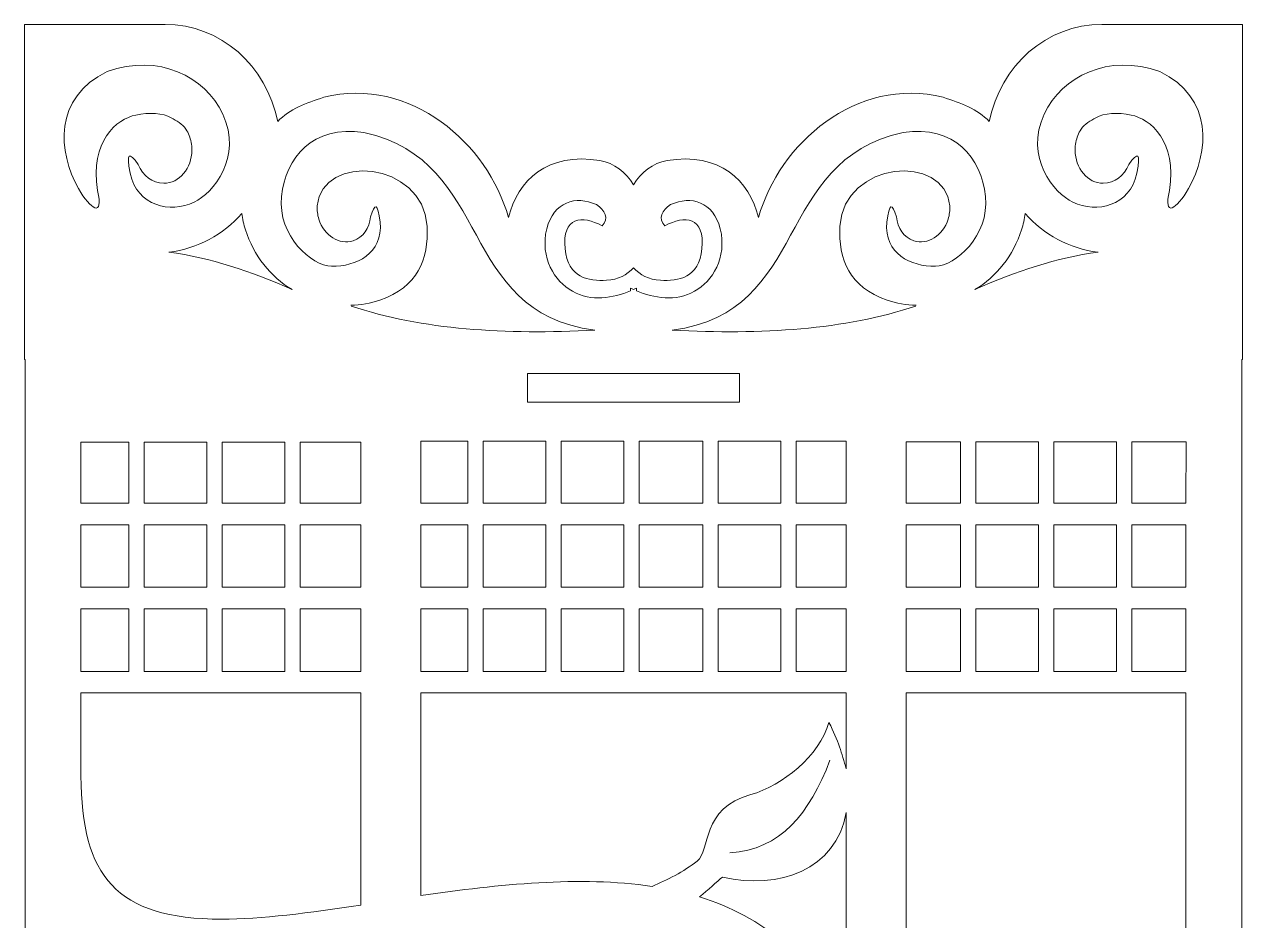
# Model space of a CAD drawing. Header units: centimetres. Extents: x -44.9 to 23.4, y -32.6 to 21.3.
# Drawn here: x -44.94 to -31.71, y 10.8 to 20.53 of the extents above; entities that cross this region are included whole.
import ezdxf

# ---------------------------------------------------------------- set-up
doc = ezdxf.new("R2010")
doc.units = ezdxf.units.CM
doc.header["$MEASUREMENT"] = 0
doc.layers.add('Layer 1', color=7, linetype='Continuous')

msp = doc.modelspace()

# ---------------------------------------------------------------- linework, layer by layer
at = {"layer": 'Layer 1', "color": 1, "lineweight": 9}
for points, knots in [([(-33.91951, -5.94099), (-33.91951, -5.94099), (-35.41951, -5.94099), (-35.41951, -5.94099), (-35.41951, -5.94099), (-35.41951, -5.94099), (-35.41951, -5.63599), (-35.41951, -5.63599), (-35.41951, -5.63599), (-35.41951, -5.63599), (-41.22201, -5.63599), (-41.22201, -5.63599), (-41.22201, -5.63599), (-41.22201, -5.63599), (-41.22201, -5.94099), (-41.22201, -5.94099), (-41.22201, -5.94099), (-41.22201, -5.94099), (-42.72201, -5.94099), (-42.72201, -5.94099), (-42.72201, -5.94099), (-42.72201, -5.94099), (-42.72201, -5.63599), (-42.72201, -5.63599), (-42.72201, -5.63599), (-42.72201, -5.63599), (-44.92591, -5.63599), (-44.92591, -5.63599), (-44.92591, -5.63599), (-44.92591, -5.63599), (-44.92591, 7.62024), (-44.92591, 7.62024), (-44.92591, 7.62024), (-44.92591, 7.62024), (-44.92591, 8.10738), (-44.92591, 8.10738), (-44.92591, 8.10738), (-44.92591, 8.10738), (-44.92591, 16.89071), (-44.92591, 16.89071), (-44.92591, 16.89071), (-44.92591, 16.89071), (-44.93576, 16.89071), (-44.93576, 16.89071), (-44.93576, 16.89071), (-44.93576, 18.08148), (-44.93576, 19.34094), (-44.93576, 20.53171), (-44.93576, 20.53171), (-44.93576, 20.53171), (-43.40781, 20.53171), (-43.40781, 20.53171), (-43.40781, 20.53171), (-42.80687, 20.53201), (-42.3043, 20.08397), (-42.18459, 19.47806), (-42.18459, 19.47806), (-42.05686, 19.61342), (-41.87379, 19.67871), (-41.68393, 19.73933), (-41.68393, 19.73933), (-40.74138, 19.97298), (-39.89897, 19.23497), (-39.67915, 18.43331), (-39.67915, 18.43331), (-39.57905, 18.83472), (-39.2546, 19.1487), (-38.68468, 19.05238), (-38.68468, 19.05238), (-38.52782, 19.02588), (-38.40452, 18.92424), (-38.32075, 18.79004), (-38.32075, 18.79004), (-38.237, 18.92424), (-38.1137, 19.02588), (-37.95684, 19.05238), (-37.95684, 19.05238), (-37.38692, 19.1487), (-37.06247, 18.83472), (-36.96237, 18.43331), (-36.96237, 18.43331), (-36.74255, 19.23497), (-35.90014, 19.97298), (-34.95757, 19.73933), (-34.95757, 19.73933), (-34.76772, 19.67871), (-34.58466, 19.61342), (-34.45693, 19.47806), (-34.45693, 19.47806), (-34.33721, 20.08397), (-33.83465, 20.53201), (-33.23371, 20.53171), (-33.23371, 20.53171), (-33.23371, 20.53171), (-31.70576, 20.53171), (-31.70576, 20.53171), (-31.70576, 20.53171), (-31.70576, 19.34094), (-31.70576, 18.08148), (-31.70576, 16.89071), (-31.70576, 16.89071), (-31.70576, 16.89071), (-31.7156, 16.89071), (-31.7156, 16.89071), (-31.7156, 16.89071), (-31.7156, 16.89071), (-31.7156, 8.10738), (-31.7156, 8.10738), (-31.7156, 8.10738), (-31.7156, 8.10738), (-31.7156, 7.62024), (-31.7156, 7.62024), (-31.7156, 7.62024), (-31.7156, 7.62024), (-31.7156, -5.63599), (-31.7156, -5.63599), (-31.7156, -5.63599), (-31.7156, -5.63599), (-33.91951, -5.63599), (-33.91951, -5.63599), (-33.91951, -5.63599), (-33.91951, -5.63599), (-33.91951, -5.94099), (-33.91951, -5.94099)], [0, 0, 0, 0, 0.03125, 0.03125, 0.03125, 0.03125, 0.0625, 0.0625, 0.0625, 0.0625, 0.09375, 0.09375, 0.09375, 0.09375, 0.125, 0.125, 0.125, 0.125, 0.15625, 0.15625, 0.15625, 0.15625, 0.1875, 0.1875, 0.1875, 0.1875, 0.21875, 0.21875, 0.21875, 0.21875, 0.25, 0.25, 0.25, 0.25, 0.28125, 0.28125, 0.28125, 0.28125, 0.3125, 0.3125, 0.3125, 0.3125, 0.34375, 0.34375, 0.34375, 0.34375, 0.375, 0.375, 0.375, 0.375, 0.40625, 0.40625, 0.40625, 0.40625, 0.4375, 0.4375, 0.4375, 0.4375, 0.46875, 0.46875, 0.46875, 0.46875, 0.5, 0.5, 0.5, 0.5, 0.53125, 0.53125, 0.53125, 0.53125, 0.5625, 0.5625, 0.5625, 0.5625, 0.59375, 0.59375, 0.59375, 0.59375, 0.625, 0.625, 0.625, 0.625, 0.65625, 0.65625, 0.65625, 0.65625, 0.6875, 0.6875, 0.6875, 0.6875, 0.71875, 0.71875, 0.71875, 0.71875, 0.75, 0.75, 0.75, 0.75, 0.78125, 0.78125, 0.78125, 0.78125, 0.8125, 0.8125, 0.8125, 0.8125, 0.84375, 0.84375, 0.84375, 0.84375, 0.875, 0.875, 0.875, 0.875, 0.90625, 0.90625, 0.90625, 0.90625, 0.9375, 0.9375, 0.9375, 0.9375, 1, 1, 1, 1]), ([(-43.42256, 18.80518), (-43.54393, 18.80518), (-43.64877, 18.88883), (-43.6983, 19.01018), (-43.6983, 19.01018), (-43.79891, 19.14956), (-43.82956, 19.14036), (-43.78818, 18.91594), (-43.78818, 18.91594), (-43.70813, 18.55569), (-43.35448, 18.47802), (-43.09293, 18.60051), (-43.09293, 18.60051), (-42.88699, 18.69698), (-42.56327, 19.08939), (-42.78161, 19.55727), (-42.78161, 19.55727), (-42.97354, 19.9686), (-43.47679, 20.21835), (-44.03722, 20.0199), (-44.03722, 20.0199), (-44.62195, 19.73376), (-44.5707, 19.14896), (-44.34854, 18.74768), (-44.34854, 18.74768), (-44.21724, 18.52343), (-44.07281, 18.42399), (-44.14098, 18.72669), (-44.14098, 18.72669), (-44.22782, 19.26183), (-43.93017, 19.50557), (-43.72592, 19.54677), (-43.72592, 19.54677), (-43.57957, 19.57628), (-43.43332, 19.57085), (-43.34011, 19.51727), (-43.34011, 19.51727), (-43.28225, 19.48404), (-43.22186, 19.45196), (-43.18223, 19.39255), (-43.18223, 19.39255), (-43.16723, 19.37176), (-43.15481, 19.34953), (-43.14481, 19.32596), (-43.14481, 19.32596), (-43.14481, 19.32596), (-43.14656, 19.32494), (-43.14656, 19.32494), (-43.14656, 19.32494), (-43.1273, 19.27743), (-43.11648, 19.22413), (-43.11648, 19.16789), (-43.11648, 19.16789), (-43.11648, 18.96756), (-43.25352, 18.80518), (-43.42256, 18.80518)], [0, 0, 0, 0, 0.06666667, 0.06666667, 0.06666667, 0.06666667, 0.13333333, 0.13333333, 0.13333333, 0.13333333, 0.2, 0.2, 0.2, 0.2, 0.26666667, 0.26666667, 0.26666667, 0.26666667, 0.33333333, 0.33333333, 0.33333333, 0.33333333, 0.4, 0.4, 0.4, 0.4, 0.46666667, 0.46666667, 0.46666667, 0.46666667, 0.53333333, 0.53333333, 0.53333333, 0.53333333, 0.6, 0.6, 0.6, 0.6, 0.66666667, 0.66666667, 0.66666667, 0.66666667, 0.73333333, 0.73333333, 0.73333333, 0.73333333, 0.8, 0.8, 0.8, 0.8, 0.86666667, 0.86666667, 0.86666667, 0.86666667, 1, 1, 1, 1]), ([(-33.21894, 18.80518), (-33.09757, 18.80518), (-32.99273, 18.88883), (-32.94321, 19.01018), (-32.94321, 19.01018), (-32.8426, 19.14956), (-32.81194, 19.14036), (-32.85332, 18.91594), (-32.85332, 18.91594), (-32.93338, 18.55569), (-33.28702, 18.47802), (-33.54857, 18.60051), (-33.54857, 18.60051), (-33.75452, 18.69698), (-34.07823, 19.08939), (-33.85989, 19.55727), (-33.85989, 19.55727), (-33.66797, 19.9686), (-33.16472, 20.21835), (-32.60428, 20.0199), (-32.60428, 20.0199), (-32.01955, 19.73376), (-32.0708, 19.14896), (-32.29296, 18.74768), (-32.29296, 18.74768), (-32.42426, 18.52343), (-32.56869, 18.42399), (-32.50052, 18.72669), (-32.50052, 18.72669), (-32.41369, 19.26183), (-32.71133, 19.50557), (-32.91559, 19.54677), (-32.91559, 19.54677), (-33.06193, 19.57628), (-33.20819, 19.57085), (-33.30139, 19.51727), (-33.30139, 19.51727), (-33.35926, 19.48404), (-33.41964, 19.45196), (-33.45927, 19.39255), (-33.45927, 19.39255), (-33.47427, 19.37176), (-33.48669, 19.34953), (-33.4967, 19.32596), (-33.4967, 19.32596), (-33.4967, 19.32596), (-33.49495, 19.32494), (-33.49495, 19.32494), (-33.49495, 19.32494), (-33.5142, 19.27743), (-33.52503, 19.22413), (-33.52503, 19.16789), (-33.52503, 19.16789), (-33.52503, 18.96756), (-33.38798, 18.80518), (-33.21894, 18.80518)], [0, 0, 0, 0, 0.06666667, 0.06666667, 0.06666667, 0.06666667, 0.13333333, 0.13333333, 0.13333333, 0.13333333, 0.2, 0.2, 0.2, 0.2, 0.26666667, 0.26666667, 0.26666667, 0.26666667, 0.33333333, 0.33333333, 0.33333333, 0.33333333, 0.4, 0.4, 0.4, 0.4, 0.46666667, 0.46666667, 0.46666667, 0.46666667, 0.53333333, 0.53333333, 0.53333333, 0.53333333, 0.6, 0.6, 0.6, 0.6, 0.66666667, 0.66666667, 0.66666667, 0.66666667, 0.73333333, 0.73333333, 0.73333333, 0.73333333, 0.8, 0.8, 0.8, 0.8, 0.86666667, 0.86666667, 0.86666667, 0.86666667, 1, 1, 1, 1]), ([(-41.38794, 17.47233), (-40.6146, 17.21163), (-39.70888, 17.16173), (-38.74181, 17.20949), (-38.74181, 17.20949), (-40.25136, 17.41453), (-39.82373, 19.03716), (-41.24765, 19.35911), (-41.24765, 19.35911), (-41.80975, 19.43744), (-42.0985, 19.08394), (-42.14244, 18.66331), (-42.14244, 18.66331), (-42.1879, 18.22791), (-41.81231, 17.90995), (-41.59968, 17.90512), (-41.59968, 17.90512), (-41.33186, 17.899), (-41.04232, 18.04165), (-41.07194, 18.38365), (-41.07194, 18.38365), (-41.0979, 18.59427), (-41.12764, 18.59362), (-41.17783, 18.44134), (-41.17783, 18.44134), (-41.18783, 18.31969), (-41.25738, 18.21554), (-41.36483, 18.1808), (-41.36483, 18.1808), (-41.51458, 18.13238), (-41.68125, 18.23691), (-41.73718, 18.41435), (-41.73718, 18.41435), (-41.75286, 18.46416), (-41.75815, 18.51446), (-41.75434, 18.56208), (-41.75434, 18.56208), (-41.75434, 18.56208), (-41.75619, 18.56246), (-41.75619, 18.56246), (-41.75619, 18.56246), (-41.70096, 19.13151), (-40.61096, 19.05649), (-40.56135, 18.33812), (-40.56135, 18.33812), (-40.54491, 17.98122), (-40.66391, 17.6777), (-41.07372, 17.53654), (-41.07372, 17.53654), (-41.17815, 17.50058), (-41.28525, 17.48449), (-41.39029, 17.48105)], [0, 0, 0, 0, 0.07142857, 0.07142857, 0.07142857, 0.07142857, 0.14285714, 0.14285714, 0.14285714, 0.14285714, 0.21428571, 0.21428571, 0.21428571, 0.21428571, 0.28571429, 0.28571429, 0.28571429, 0.28571429, 0.35714286, 0.35714286, 0.35714286, 0.35714286, 0.42857143, 0.42857143, 0.42857143, 0.42857143, 0.5, 0.5, 0.5, 0.5, 0.57142857, 0.57142857, 0.57142857, 0.57142857, 0.64285714, 0.64285714, 0.64285714, 0.64285714, 0.71428571, 0.71428571, 0.71428571, 0.71428571, 0.78571429, 0.78571429, 0.78571429, 0.78571429, 0.85714286, 0.85714286, 0.85714286, 0.85714286, 1, 1, 1, 1]), ([(-35.25357, 17.47233), (-36.0269, 17.21163), (-36.93262, 17.16173), (-37.8997, 17.20949), (-37.8997, 17.20949), (-36.39014, 17.41453), (-36.81778, 19.03716), (-35.39386, 19.35911), (-35.39386, 19.35911), (-34.83175, 19.43744), (-34.54301, 19.08394), (-34.49906, 18.66331), (-34.49906, 18.66331), (-34.45361, 18.22791), (-34.82919, 17.90995), (-35.04183, 17.90512), (-35.04183, 17.90512), (-35.30964, 17.899), (-35.59918, 18.04165), (-35.56956, 18.38365), (-35.56956, 18.38365), (-35.54361, 18.59427), (-35.51386, 18.59362), (-35.46368, 18.44134), (-35.46368, 18.44134), (-35.45367, 18.31969), (-35.38412, 18.21554), (-35.27668, 18.1808), (-35.27668, 18.1808), (-35.12693, 18.13238), (-34.96026, 18.23691), (-34.90432, 18.41435), (-34.90432, 18.41435), (-34.88865, 18.46416), (-34.88335, 18.51446), (-34.88717, 18.56208), (-34.88717, 18.56208), (-34.88717, 18.56208), (-34.88532, 18.56246), (-34.88532, 18.56246), (-34.88532, 18.56246), (-34.94054, 19.13151), (-36.03054, 19.05649), (-36.08015, 18.33812), (-36.08015, 18.33812), (-36.0966, 17.98122), (-35.97759, 17.6777), (-35.56778, 17.53654), (-35.56778, 17.53654), (-35.46336, 17.50058), (-35.35626, 17.48449), (-35.25122, 17.48105)], [0, 0, 0, 0, 0.07142857, 0.07142857, 0.07142857, 0.07142857, 0.14285714, 0.14285714, 0.14285714, 0.14285714, 0.21428571, 0.21428571, 0.21428571, 0.21428571, 0.28571429, 0.28571429, 0.28571429, 0.28571429, 0.35714286, 0.35714286, 0.35714286, 0.35714286, 0.42857143, 0.42857143, 0.42857143, 0.42857143, 0.5, 0.5, 0.5, 0.5, 0.57142857, 0.57142857, 0.57142857, 0.57142857, 0.64285714, 0.64285714, 0.64285714, 0.64285714, 0.71428571, 0.71428571, 0.71428571, 0.71428571, 0.78571429, 0.78571429, 0.78571429, 0.78571429, 0.85714286, 0.85714286, 0.85714286, 0.85714286, 1, 1, 1, 1]), ([(-38.32075, 17.88838), (-38.38947, 17.80988), (-38.48661, 17.7587), (-38.61472, 17.7525), (-38.61472, 17.7525), (-38.80491, 17.74328), (-39.03304, 17.77246), (-39.06371, 18.09503), (-39.06371, 18.09503), (-39.09671, 18.44224), (-38.87848, 18.46202), (-38.66174, 18.34288), (-38.66174, 18.34288), (-38.58208, 18.41998), (-38.62899, 18.51808), (-38.72402, 18.57419), (-38.72402, 18.57419), (-38.94648, 18.67649), (-39.18477, 18.60515), (-39.26361, 18.31133), (-39.26361, 18.31133), (-39.33704, 17.99423), (-39.17844, 17.73983), (-38.98343, 17.6332), (-38.98343, 17.6332), (-38.77944, 17.51437), (-38.54315, 17.56004), (-38.35251, 17.63722), (-38.35251, 17.63722), (-38.35251, 17.63722), (-38.35251, 17.66475), (-38.35251, 17.66475), (-38.35251, 17.66475), (-38.34212, 17.65996), (-38.3315, 17.65519), (-38.32075, 17.65055), (-38.32075, 17.65055), (-38.31, 17.65519), (-38.29938, 17.65996), (-38.28899, 17.66475), (-38.28899, 17.66475), (-38.28899, 17.66475), (-38.28899, 17.63722), (-38.28899, 17.63722), (-38.28899, 17.63722), (-38.09836, 17.56004), (-37.86207, 17.51437), (-37.65807, 17.6332), (-37.65807, 17.6332), (-37.46306, 17.73983), (-37.30446, 17.99423), (-37.37789, 18.31133), (-37.37789, 18.31133), (-37.45674, 18.60515), (-37.69503, 18.67649), (-37.91748, 18.57419), (-37.91748, 18.57419), (-38.01251, 18.51808), (-38.05943, 18.41998), (-37.97976, 18.34288), (-37.97976, 18.34288), (-37.76302, 18.46202), (-37.54479, 18.44224), (-37.5778, 18.09503), (-37.5778, 18.09503), (-37.60846, 17.77246), (-37.8366, 17.74328), (-38.02678, 17.7525), (-38.02678, 17.7525), (-38.15489, 17.7587), (-38.25204, 17.80988), (-38.32075, 17.88838)], [0, 0, 0, 0, 0.05263158, 0.05263158, 0.05263158, 0.05263158, 0.10526316, 0.10526316, 0.10526316, 0.10526316, 0.15789474, 0.15789474, 0.15789474, 0.15789474, 0.21052632, 0.21052632, 0.21052632, 0.21052632, 0.26315789, 0.26315789, 0.26315789, 0.26315789, 0.31578947, 0.31578947, 0.31578947, 0.31578947, 0.36842105, 0.36842105, 0.36842105, 0.36842105, 0.42105263, 0.42105263, 0.42105263, 0.42105263, 0.47368421, 0.47368421, 0.47368421, 0.47368421, 0.52631579, 0.52631579, 0.52631579, 0.52631579, 0.57894737, 0.57894737, 0.57894737, 0.57894737, 0.63157895, 0.63157895, 0.63157895, 0.63157895, 0.68421053, 0.68421053, 0.68421053, 0.68421053, 0.73684211, 0.73684211, 0.73684211, 0.73684211, 0.78947368, 0.78947368, 0.78947368, 0.78947368, 0.84210526, 0.84210526, 0.84210526, 0.84210526, 0.89473684, 0.89473684, 0.89473684, 0.89473684, 1, 1, 1, 1]), ([(-42.02787, 17.65023), (-42.47376, 17.8507), (-42.91955, 17.99697), (-43.36542, 18.05727), (-43.36542, 18.05727), (-43.05204, 18.09457), (-42.77408, 18.24941), (-42.57565, 18.47709), (-42.57565, 18.47709), (-42.5665, 18.41803), (-42.55281, 18.35888), (-42.53431, 18.30014), (-42.53431, 18.30014), (-42.4452, 18.01736), (-42.26047, 17.7924), (-42.02787, 17.65023)], [0, 0, 0, 0, 0.2, 0.2, 0.2, 0.2, 0.4, 0.4, 0.4, 0.4, 0.6, 0.6, 0.6, 0.6, 1, 1, 1, 1]), ([(-34.61364, 17.65023), (-34.16774, 17.8507), (-33.72195, 17.99697), (-33.27608, 18.05727), (-33.27608, 18.05727), (-33.58947, 18.09457), (-33.86742, 18.24941), (-34.06585, 18.47709), (-34.06585, 18.47709), (-34.075, 18.41803), (-34.0887, 18.35888), (-34.1072, 18.30014), (-34.1072, 18.30014), (-34.19631, 18.01736), (-34.38104, 17.7924), (-34.61364, 17.65023)], [0, 0, 0, 0, 0.2, 0.2, 0.2, 0.2, 0.4, 0.4, 0.4, 0.4, 0.6, 0.6, 0.6, 0.6, 1, 1, 1, 1]), ([(-37.17076, 16.42949), (-37.17076, 16.42949), (-39.47076, 16.42949), (-39.47076, 16.42949), (-39.47076, 16.42949), (-39.47076, 16.42949), (-39.47076, 16.73949), (-39.47076, 16.73949), (-39.47076, 16.73949), (-39.47076, 16.73949), (-37.17076, 16.73949), (-37.17076, 16.73949), (-37.17076, 16.73949), (-37.17076, 16.73949), (-37.17076, 16.42949), (-37.17076, 16.42949)], [0, 0, 0, 0, 0.2, 0.2, 0.2, 0.2, 0.4, 0.4, 0.4, 0.4, 0.6, 0.6, 0.6, 0.6, 1, 1, 1, 1])]:
    msp.add_open_spline(points, degree=3, knots=knots, dxfattribs=at)
at = {"layer": 'Layer 1', "color": 240, "lineweight": 9}
for points, knots in [([(-43.80052, 15.99215), (-43.80052, 15.99215), (-44.32076, 15.99215), (-44.32076, 15.99215), (-44.32076, 15.99215), (-44.32076, 15.99215), (-44.32076, 15.33161), (-44.32076, 15.33161), (-44.32076, 15.33161), (-44.32076, 15.33161), (-43.80052, 15.33161), (-43.80052, 15.33161), (-43.80052, 15.33161), (-43.80052, 15.33161), (-43.80052, 15.99215), (-43.80052, 15.99215)], [0, 0, 0, 0, 0.2, 0.2, 0.2, 0.2, 0.4, 0.4, 0.4, 0.4, 0.6, 0.6, 0.6, 0.6, 1, 1, 1, 1]), ([(-42.95376, 15.99215), (-42.95376, 15.99215), (-43.63388, 15.99215), (-43.63388, 15.99215), (-43.63388, 15.99215), (-43.63388, 15.99215), (-43.63388, 15.33161), (-43.63388, 15.33161), (-43.63388, 15.33161), (-43.63388, 15.33161), (-42.95376, 15.33161), (-42.95376, 15.33161), (-42.95376, 15.33161), (-42.95376, 15.33161), (-42.95376, 15.99215), (-42.95376, 15.99215)], [0, 0, 0, 0, 0.2, 0.2, 0.2, 0.2, 0.4, 0.4, 0.4, 0.4, 0.6, 0.6, 0.6, 0.6, 1, 1, 1, 1]), ([(-42.107, 15.99215), (-42.107, 15.99215), (-42.78712, 15.99215), (-42.78712, 15.99215), (-42.78712, 15.99215), (-42.78712, 15.99215), (-42.78712, 15.33161), (-42.78712, 15.33161), (-42.78712, 15.33161), (-42.78712, 15.33161), (-42.107, 15.33161), (-42.107, 15.33161), (-42.107, 15.33161), (-42.107, 15.33161), (-42.107, 15.99215), (-42.107, 15.99215)], [0, 0, 0, 0, 0.2, 0.2, 0.2, 0.2, 0.4, 0.4, 0.4, 0.4, 0.6, 0.6, 0.6, 0.6, 1, 1, 1, 1]), ([(-41.28088, 15.33161), (-41.28088, 15.33161), (-41.28088, 15.99215), (-41.28088, 15.99215), (-41.28088, 15.99215), (-41.28088, 15.99215), (-41.94035, 15.99215), (-41.94035, 15.99215), (-41.94035, 15.99215), (-41.94035, 15.99215), (-41.94035, 15.33161), (-41.94035, 15.33161), (-41.94035, 15.33161), (-41.94035, 15.33161), (-41.28088, 15.33161), (-41.28088, 15.33161)], [0, 0, 0, 0, 0.2, 0.2, 0.2, 0.2, 0.4, 0.4, 0.4, 0.4, 0.6, 0.6, 0.6, 0.6, 1, 1, 1, 1]), ([(-40.11896, 16.00332), (-40.11896, 16.00332), (-40.63104, 16.00332), (-40.63104, 16.00332), (-40.63104, 16.00332), (-40.63104, 16.00332), (-40.63104, 15.33161), (-40.63104, 15.33161), (-40.63104, 15.33161), (-40.63104, 15.33161), (-40.11896, 15.33161), (-40.11896, 15.33161), (-40.11896, 15.33161), (-40.11896, 15.33161), (-40.11896, 16.00332), (-40.11896, 16.00332)], [0, 0, 0, 0, 0.2, 0.2, 0.2, 0.2, 0.4, 0.4, 0.4, 0.4, 0.6, 0.6, 0.6, 0.6, 1, 1, 1, 1]), ([(-39.2722, 16.00332), (-39.2722, 16.00332), (-39.95231, 16.00332), (-39.95231, 16.00332), (-39.95231, 16.00332), (-39.95231, 16.00332), (-39.95231, 15.33161), (-39.95231, 15.33161), (-39.95231, 15.33161), (-39.95231, 15.33161), (-39.2722, 15.33161), (-39.2722, 15.33161), (-39.2722, 15.33161), (-39.2722, 15.33161), (-39.2722, 16.00332), (-39.2722, 16.00332)], [0, 0, 0, 0, 0.2, 0.2, 0.2, 0.2, 0.4, 0.4, 0.4, 0.4, 0.6, 0.6, 0.6, 0.6, 1, 1, 1, 1]), ([(-38.42544, 16.00332), (-38.42544, 16.00332), (-38.46491, 16.00332), (-38.46491, 16.00332), (-38.46491, 16.00332), (-38.46491, 16.00332), (-39.10555, 16.00332), (-39.10555, 16.00332), (-39.10555, 16.00332), (-39.10555, 16.00332), (-39.10555, 15.33161), (-39.10555, 15.33161), (-39.10555, 15.33161), (-39.10555, 15.33161), (-38.42544, 15.33161), (-38.42544, 15.33161), (-38.42544, 15.33161), (-38.42544, 15.33161), (-38.42544, 16.00332), (-38.42544, 16.00332)], [0, 0, 0, 0, 0.16666667, 0.16666667, 0.16666667, 0.16666667, 0.33333333, 0.33333333, 0.33333333, 0.33333333, 0.5, 0.5, 0.5, 0.5, 0.66666667, 0.66666667, 0.66666667, 0.66666667, 1, 1, 1, 1]), ([(-37.56642, 16.00332), (-37.56642, 16.00332), (-38.23751, 16.00332), (-38.23751, 16.00332), (-38.23751, 16.00332), (-38.23751, 16.00332), (-38.25879, 16.00332), (-38.25879, 16.00332), (-38.25879, 16.00332), (-38.25879, 16.00332), (-38.25879, 15.33161), (-38.25879, 15.33161), (-38.25879, 15.33161), (-38.25879, 15.33161), (-37.56642, 15.33161), (-37.56642, 15.33161), (-37.56642, 15.33161), (-37.56642, 15.33161), (-37.56642, 16.00332), (-37.56642, 16.00332)], [0, 0, 0, 0, 0.16666667, 0.16666667, 0.16666667, 0.16666667, 0.33333333, 0.33333333, 0.33333333, 0.33333333, 0.5, 0.5, 0.5, 0.5, 0.66666667, 0.66666667, 0.66666667, 0.66666667, 1, 1, 1, 1]), ([(-36.71965, 16.00332), (-36.71965, 16.00332), (-37.39977, 16.00332), (-37.39977, 16.00332), (-37.39977, 16.00332), (-37.39977, 16.00332), (-37.39977, 15.33161), (-37.39977, 15.33161), (-37.39977, 15.33161), (-37.39977, 15.33161), (-36.71965, 15.33161), (-36.71965, 15.33161), (-36.71965, 15.33161), (-36.71965, 15.33161), (-36.71965, 16.00332), (-36.71965, 16.00332)], [0, 0, 0, 0, 0.2, 0.2, 0.2, 0.2, 0.4, 0.4, 0.4, 0.4, 0.6, 0.6, 0.6, 0.6, 1, 1, 1, 1]), ([(-36.01045, 15.33161), (-36.01045, 15.33161), (-36.01045, 16.00332), (-36.01045, 16.00332), (-36.01045, 16.00332), (-36.01045, 16.00332), (-36.55301, 16.00332), (-36.55301, 16.00332), (-36.55301, 16.00332), (-36.55301, 16.00332), (-36.55301, 15.33161), (-36.55301, 15.33161), (-36.55301, 15.33161), (-36.55301, 15.33161), (-36.01045, 15.33161), (-36.01045, 15.33161)], [0, 0, 0, 0, 0.2, 0.2, 0.2, 0.2, 0.4, 0.4, 0.4, 0.4, 0.6, 0.6, 0.6, 0.6, 1, 1, 1, 1]), ([(-34.76843, 15.9959), (-34.76843, 15.9959), (-35.36064, 15.9959), (-35.36064, 15.9959), (-35.36064, 15.9959), (-35.36064, 15.9959), (-35.36064, 15.33161), (-35.36064, 15.33161), (-35.36064, 15.33161), (-35.36064, 15.33161), (-34.76843, 15.33161), (-34.76843, 15.33161), (-34.76843, 15.33161), (-34.76843, 15.33161), (-34.76843, 15.9959), (-34.76843, 15.9959)], [0, 0, 0, 0, 0.2, 0.2, 0.2, 0.2, 0.4, 0.4, 0.4, 0.4, 0.6, 0.6, 0.6, 0.6, 1, 1, 1, 1]), ([(-33.92167, 15.9959), (-33.92167, 15.9959), (-34.60178, 15.9959), (-34.60178, 15.9959), (-34.60178, 15.9959), (-34.60178, 15.9959), (-34.60178, 15.33161), (-34.60178, 15.33161), (-34.60178, 15.33161), (-34.60178, 15.33161), (-33.92167, 15.33161), (-33.92167, 15.33161), (-33.92167, 15.33161), (-33.92167, 15.33161), (-33.92167, 15.9959), (-33.92167, 15.9959)], [0, 0, 0, 0, 0.2, 0.2, 0.2, 0.2, 0.4, 0.4, 0.4, 0.4, 0.6, 0.6, 0.6, 0.6, 1, 1, 1, 1]), ([(-33.07491, 15.9959), (-33.07491, 15.9959), (-33.75502, 15.9959), (-33.75502, 15.9959), (-33.75502, 15.9959), (-33.75502, 15.9959), (-33.75502, 15.33161), (-33.75502, 15.33161), (-33.75502, 15.33161), (-33.75502, 15.33161), (-33.07491, 15.33161), (-33.07491, 15.33161), (-33.07491, 15.33161), (-33.07491, 15.33161), (-33.07491, 15.9959), (-33.07491, 15.9959)], [0, 0, 0, 0, 0.2, 0.2, 0.2, 0.2, 0.4, 0.4, 0.4, 0.4, 0.6, 0.6, 0.6, 0.6, 1, 1, 1, 1]), ([(-32.32089, 15.33161), (-32.32089, 15.33161), (-32.32076, 15.9959), (-32.32076, 15.9959), (-32.32076, 15.9959), (-32.32076, 15.9959), (-32.90826, 15.9959), (-32.90826, 15.9959), (-32.90826, 15.9959), (-32.90826, 15.9959), (-32.90826, 15.33161), (-32.90826, 15.33161), (-32.90826, 15.33161), (-32.90826, 15.33161), (-32.32089, 15.33161), (-32.32089, 15.33161)], [0, 0, 0, 0, 0.2, 0.2, 0.2, 0.2, 0.4, 0.4, 0.4, 0.4, 0.6, 0.6, 0.6, 0.6, 1, 1, 1, 1]), ([(-44.32076, 15.09552), (-44.32076, 15.09552), (-44.32076, 14.41762), (-44.32076, 14.41762), (-44.32076, 14.41762), (-44.32076, 14.41762), (-43.80052, 14.41762), (-43.80052, 14.41762), (-43.80052, 14.41762), (-43.80052, 14.41762), (-43.80052, 15.09552), (-43.80052, 15.09552), (-43.80052, 15.09552), (-43.80052, 15.09552), (-44.32076, 15.09552), (-44.32076, 15.09552)], [0, 0, 0, 0, 0.2, 0.2, 0.2, 0.2, 0.4, 0.4, 0.4, 0.4, 0.6, 0.6, 0.6, 0.6, 1, 1, 1, 1]), ([(-42.95376, 14.41762), (-42.95376, 14.41762), (-43.63388, 14.41762), (-43.63388, 14.41762), (-43.63388, 14.41762), (-43.63388, 14.41762), (-43.63388, 15.09552), (-43.63388, 15.09552), (-43.63388, 15.09552), (-43.63388, 15.09552), (-42.95376, 15.09552), (-42.95376, 15.09552), (-42.95376, 15.09552), (-42.95376, 15.09552), (-42.95376, 14.41762), (-42.95376, 14.41762)], [0, 0, 0, 0, 0.2, 0.2, 0.2, 0.2, 0.4, 0.4, 0.4, 0.4, 0.6, 0.6, 0.6, 0.6, 1, 1, 1, 1]), ([(-42.107, 14.41762), (-42.107, 14.41762), (-42.78712, 14.41762), (-42.78712, 14.41762), (-42.78712, 14.41762), (-42.78712, 14.41762), (-42.78712, 15.09552), (-42.78712, 15.09552), (-42.78712, 15.09552), (-42.78712, 15.09552), (-42.107, 15.09552), (-42.107, 15.09552), (-42.107, 15.09552), (-42.107, 15.09552), (-42.107, 14.41762), (-42.107, 14.41762)], [0, 0, 0, 0, 0.2, 0.2, 0.2, 0.2, 0.4, 0.4, 0.4, 0.4, 0.6, 0.6, 0.6, 0.6, 1, 1, 1, 1]), ([(-41.28088, 14.41762), (-41.28088, 14.41762), (-41.28088, 15.09552), (-41.28088, 15.09552), (-41.28088, 15.09552), (-41.28088, 15.09552), (-41.94035, 15.09552), (-41.94035, 15.09552), (-41.94035, 15.09552), (-41.94035, 15.09552), (-41.94035, 14.41762), (-41.94035, 14.41762), (-41.94035, 14.41762), (-41.94035, 14.41762), (-41.28088, 14.41762), (-41.28088, 14.41762)], [0, 0, 0, 0, 0.2, 0.2, 0.2, 0.2, 0.4, 0.4, 0.4, 0.4, 0.6, 0.6, 0.6, 0.6, 1, 1, 1, 1]), ([(-40.63104, 15.09552), (-40.63104, 15.09552), (-40.63104, 14.41762), (-40.63104, 14.41762), (-40.63104, 14.41762), (-40.63104, 14.41762), (-40.11896, 14.41762), (-40.11896, 14.41762), (-40.11896, 14.41762), (-40.11896, 14.41762), (-40.11896, 15.09552), (-40.11896, 15.09552), (-40.11896, 15.09552), (-40.11896, 15.09552), (-40.63104, 15.09552), (-40.63104, 15.09552)], [0, 0, 0, 0, 0.2, 0.2, 0.2, 0.2, 0.4, 0.4, 0.4, 0.4, 0.6, 0.6, 0.6, 0.6, 1, 1, 1, 1]), ([(-39.2722, 15.09552), (-39.2722, 15.09552), (-39.2722, 14.41762), (-39.2722, 14.41762), (-39.2722, 14.41762), (-39.2722, 14.41762), (-39.95231, 14.41762), (-39.95231, 14.41762), (-39.95231, 14.41762), (-39.95231, 14.41762), (-39.95231, 15.09552), (-39.95231, 15.09552), (-39.95231, 15.09552), (-39.95231, 15.09552), (-39.2722, 15.09552), (-39.2722, 15.09552)], [0, 0, 0, 0, 0.2, 0.2, 0.2, 0.2, 0.4, 0.4, 0.4, 0.4, 0.6, 0.6, 0.6, 0.6, 1, 1, 1, 1]), ([(-38.42544, 15.09552), (-38.42544, 15.09552), (-38.42544, 14.41762), (-38.42544, 14.41762), (-38.42544, 14.41762), (-38.42544, 14.41762), (-39.10555, 14.41762), (-39.10555, 14.41762), (-39.10555, 14.41762), (-39.10555, 14.41762), (-39.10555, 15.09552), (-39.10555, 15.09552), (-39.10555, 15.09552), (-39.10555, 15.09552), (-38.42544, 15.09552), (-38.42544, 15.09552)], [0, 0, 0, 0, 0.2, 0.2, 0.2, 0.2, 0.4, 0.4, 0.4, 0.4, 0.6, 0.6, 0.6, 0.6, 1, 1, 1, 1]), ([(-37.56642, 15.09552), (-37.56642, 15.09552), (-37.56642, 14.41762), (-37.56642, 14.41762), (-37.56642, 14.41762), (-37.56642, 14.41762), (-38.25879, 14.41762), (-38.25879, 14.41762), (-38.25879, 14.41762), (-38.25879, 14.41762), (-38.25879, 15.09552), (-38.25879, 15.09552), (-38.25879, 15.09552), (-38.25879, 15.09552), (-37.56642, 15.09552), (-37.56642, 15.09552)], [0, 0, 0, 0, 0.2, 0.2, 0.2, 0.2, 0.4, 0.4, 0.4, 0.4, 0.6, 0.6, 0.6, 0.6, 1, 1, 1, 1]), ([(-36.71965, 15.09552), (-36.71965, 15.09552), (-36.71965, 14.41762), (-36.71965, 14.41762), (-36.71965, 14.41762), (-36.71965, 14.41762), (-37.39977, 14.41762), (-37.39977, 14.41762), (-37.39977, 14.41762), (-37.39977, 14.41762), (-37.39977, 15.09552), (-37.39977, 15.09552), (-37.39977, 15.09552), (-37.39977, 15.09552), (-36.71965, 15.09552), (-36.71965, 15.09552)], [0, 0, 0, 0, 0.2, 0.2, 0.2, 0.2, 0.4, 0.4, 0.4, 0.4, 0.6, 0.6, 0.6, 0.6, 1, 1, 1, 1]), ([(-36.01045, 14.41762), (-36.01045, 14.41762), (-36.01045, 15.09552), (-36.01045, 15.09552), (-36.01045, 15.09552), (-36.01045, 15.09552), (-36.55301, 15.09552), (-36.55301, 15.09552), (-36.55301, 15.09552), (-36.55301, 15.09552), (-36.55301, 14.41762), (-36.55301, 14.41762), (-36.55301, 14.41762), (-36.55301, 14.41762), (-36.01045, 14.41762), (-36.01045, 14.41762)], [0, 0, 0, 0, 0.2, 0.2, 0.2, 0.2, 0.4, 0.4, 0.4, 0.4, 0.6, 0.6, 0.6, 0.6, 1, 1, 1, 1]), ([(-35.36064, 15.09552), (-35.36064, 15.09552), (-35.36064, 14.41762), (-35.36064, 14.41762), (-35.36064, 14.41762), (-35.36064, 14.41762), (-34.76843, 14.41762), (-34.76843, 14.41762), (-34.76843, 14.41762), (-34.76843, 14.41762), (-34.76843, 15.09552), (-34.76843, 15.09552), (-34.76843, 15.09552), (-34.76843, 15.09552), (-35.36064, 15.09552), (-35.36064, 15.09552)], [0, 0, 0, 0, 0.2, 0.2, 0.2, 0.2, 0.4, 0.4, 0.4, 0.4, 0.6, 0.6, 0.6, 0.6, 1, 1, 1, 1]), ([(-33.92167, 14.41762), (-33.92167, 14.41762), (-34.60178, 14.41762), (-34.60178, 14.41762), (-34.60178, 14.41762), (-34.60178, 14.41762), (-34.60178, 15.09552), (-34.60178, 15.09552), (-34.60178, 15.09552), (-34.60178, 15.09552), (-33.92167, 15.09552), (-33.92167, 15.09552), (-33.92167, 15.09552), (-33.92167, 15.09552), (-33.92167, 14.41762), (-33.92167, 14.41762)], [0, 0, 0, 0, 0.2, 0.2, 0.2, 0.2, 0.4, 0.4, 0.4, 0.4, 0.6, 0.6, 0.6, 0.6, 1, 1, 1, 1]), ([(-33.07491, 14.41762), (-33.07491, 14.41762), (-33.75502, 14.41762), (-33.75502, 14.41762), (-33.75502, 14.41762), (-33.75502, 14.41762), (-33.75502, 15.09552), (-33.75502, 15.09552), (-33.75502, 15.09552), (-33.75502, 15.09552), (-33.07491, 15.09552), (-33.07491, 15.09552), (-33.07491, 15.09552), (-33.07491, 15.09552), (-33.07491, 14.41762), (-33.07491, 14.41762)], [0, 0, 0, 0, 0.2, 0.2, 0.2, 0.2, 0.4, 0.4, 0.4, 0.4, 0.6, 0.6, 0.6, 0.6, 1, 1, 1, 1]), ([(-32.32106, 14.41762), (-32.32106, 14.41762), (-32.32093, 15.09552), (-32.32093, 15.09552), (-32.32093, 15.09552), (-32.32093, 15.09552), (-32.90826, 15.09552), (-32.90826, 15.09552), (-32.90826, 15.09552), (-32.90826, 15.09552), (-32.90826, 14.41762), (-32.90826, 14.41762), (-32.90826, 14.41762), (-32.90826, 14.41762), (-32.32106, 14.41762), (-32.32106, 14.41762)], [0, 0, 0, 0, 0.2, 0.2, 0.2, 0.2, 0.4, 0.4, 0.4, 0.4, 0.6, 0.6, 0.6, 0.6, 1, 1, 1, 1]), ([(-44.32076, 14.18152), (-44.32076, 14.18152), (-44.32076, 13.50362), (-44.32076, 13.50362), (-44.32076, 13.50362), (-44.32076, 13.50362), (-43.80052, 13.50362), (-43.80052, 13.50362), (-43.80052, 13.50362), (-43.80052, 13.50362), (-43.80052, 14.18152), (-43.80052, 14.18152), (-43.80052, 14.18152), (-43.80052, 14.18152), (-44.32076, 14.18152), (-44.32076, 14.18152)], [0, 0, 0, 0, 0.2, 0.2, 0.2, 0.2, 0.4, 0.4, 0.4, 0.4, 0.6, 0.6, 0.6, 0.6, 1, 1, 1, 1]), ([(-42.95376, 13.50362), (-42.95376, 13.50362), (-43.63388, 13.50362), (-43.63388, 13.50362), (-43.63388, 13.50362), (-43.63388, 13.50362), (-43.63388, 14.18152), (-43.63388, 14.18152), (-43.63388, 14.18152), (-43.63388, 14.18152), (-42.95376, 14.18152), (-42.95376, 14.18152), (-42.95376, 14.18152), (-42.95376, 14.18152), (-42.95376, 13.50362), (-42.95376, 13.50362)], [0, 0, 0, 0, 0.2, 0.2, 0.2, 0.2, 0.4, 0.4, 0.4, 0.4, 0.6, 0.6, 0.6, 0.6, 1, 1, 1, 1]), ([(-42.107, 13.50362), (-42.107, 13.50362), (-42.78712, 13.50362), (-42.78712, 13.50362), (-42.78712, 13.50362), (-42.78712, 13.50362), (-42.78712, 14.18152), (-42.78712, 14.18152), (-42.78712, 14.18152), (-42.78712, 14.18152), (-42.107, 14.18152), (-42.107, 14.18152), (-42.107, 14.18152), (-42.107, 14.18152), (-42.107, 13.50362), (-42.107, 13.50362)], [0, 0, 0, 0, 0.2, 0.2, 0.2, 0.2, 0.4, 0.4, 0.4, 0.4, 0.6, 0.6, 0.6, 0.6, 1, 1, 1, 1]), ([(-41.28088, 13.50362), (-41.28088, 13.50362), (-41.28088, 14.18152), (-41.28088, 14.18152), (-41.28088, 14.18152), (-41.28088, 14.18152), (-41.94035, 14.18152), (-41.94035, 14.18152), (-41.94035, 14.18152), (-41.94035, 14.18152), (-41.94035, 13.50362), (-41.94035, 13.50362), (-41.94035, 13.50362), (-41.94035, 13.50362), (-41.28088, 13.50362), (-41.28088, 13.50362)], [0, 0, 0, 0, 0.2, 0.2, 0.2, 0.2, 0.4, 0.4, 0.4, 0.4, 0.6, 0.6, 0.6, 0.6, 1, 1, 1, 1]), ([(-40.63104, 14.18152), (-40.63104, 14.18152), (-40.63104, 13.50362), (-40.63104, 13.50362), (-40.63104, 13.50362), (-40.63104, 13.50362), (-40.11896, 13.50362), (-40.11896, 13.50362), (-40.11896, 13.50362), (-40.11896, 13.50362), (-40.11896, 14.18152), (-40.11896, 14.18152), (-40.11896, 14.18152), (-40.11896, 14.18152), (-40.63104, 14.18152), (-40.63104, 14.18152)], [0, 0, 0, 0, 0.2, 0.2, 0.2, 0.2, 0.4, 0.4, 0.4, 0.4, 0.6, 0.6, 0.6, 0.6, 1, 1, 1, 1]), ([(-39.2722, 14.18152), (-39.2722, 14.18152), (-39.2722, 13.50362), (-39.2722, 13.50362), (-39.2722, 13.50362), (-39.2722, 13.50362), (-39.95231, 13.50362), (-39.95231, 13.50362), (-39.95231, 13.50362), (-39.95231, 13.50362), (-39.95231, 14.18152), (-39.95231, 14.18152), (-39.95231, 14.18152), (-39.95231, 14.18152), (-39.2722, 14.18152), (-39.2722, 14.18152)], [0, 0, 0, 0, 0.2, 0.2, 0.2, 0.2, 0.4, 0.4, 0.4, 0.4, 0.6, 0.6, 0.6, 0.6, 1, 1, 1, 1]), ([(-38.42544, 14.18152), (-38.42544, 14.18152), (-38.42544, 13.50362), (-38.42544, 13.50362), (-38.42544, 13.50362), (-38.42544, 13.50362), (-39.10555, 13.50362), (-39.10555, 13.50362), (-39.10555, 13.50362), (-39.10555, 13.50362), (-39.10555, 14.18152), (-39.10555, 14.18152), (-39.10555, 14.18152), (-39.10555, 14.18152), (-38.42544, 14.18152), (-38.42544, 14.18152)], [0, 0, 0, 0, 0.2, 0.2, 0.2, 0.2, 0.4, 0.4, 0.4, 0.4, 0.6, 0.6, 0.6, 0.6, 1, 1, 1, 1]), ([(-37.56642, 14.18152), (-37.56642, 14.18152), (-37.56642, 13.50362), (-37.56642, 13.50362), (-37.56642, 13.50362), (-37.56642, 13.50362), (-38.25879, 13.50362), (-38.25879, 13.50362), (-38.25879, 13.50362), (-38.25879, 13.50362), (-38.25879, 14.18152), (-38.25879, 14.18152), (-38.25879, 14.18152), (-38.25879, 14.18152), (-37.56642, 14.18152), (-37.56642, 14.18152)], [0, 0, 0, 0, 0.2, 0.2, 0.2, 0.2, 0.4, 0.4, 0.4, 0.4, 0.6, 0.6, 0.6, 0.6, 1, 1, 1, 1]), ([(-36.71965, 14.18152), (-36.71965, 14.18152), (-36.71965, 13.50362), (-36.71965, 13.50362), (-36.71965, 13.50362), (-36.71965, 13.50362), (-37.39977, 13.50362), (-37.39977, 13.50362), (-37.39977, 13.50362), (-37.39977, 13.50362), (-37.39977, 14.18152), (-37.39977, 14.18152), (-37.39977, 14.18152), (-37.39977, 14.18152), (-36.71965, 14.18152), (-36.71965, 14.18152)], [0, 0, 0, 0, 0.2, 0.2, 0.2, 0.2, 0.4, 0.4, 0.4, 0.4, 0.6, 0.6, 0.6, 0.6, 1, 1, 1, 1]), ([(-36.01045, 13.50362), (-36.01045, 13.50362), (-36.01045, 14.18152), (-36.01045, 14.18152), (-36.01045, 14.18152), (-36.01045, 14.18152), (-36.55301, 14.18152), (-36.55301, 14.18152), (-36.55301, 14.18152), (-36.55301, 14.18152), (-36.55301, 13.50362), (-36.55301, 13.50362), (-36.55301, 13.50362), (-36.55301, 13.50362), (-36.01045, 13.50362), (-36.01045, 13.50362)], [0, 0, 0, 0, 0.2, 0.2, 0.2, 0.2, 0.4, 0.4, 0.4, 0.4, 0.6, 0.6, 0.6, 0.6, 1, 1, 1, 1]), ([(-35.36064, 14.18152), (-35.36064, 14.18152), (-35.36064, 13.50362), (-35.36064, 13.50362), (-35.36064, 13.50362), (-35.36064, 13.50362), (-34.76843, 13.50362), (-34.76843, 13.50362), (-34.76843, 13.50362), (-34.76843, 13.50362), (-34.76843, 14.18152), (-34.76843, 14.18152), (-34.76843, 14.18152), (-34.76843, 14.18152), (-35.36064, 14.18152), (-35.36064, 14.18152)], [0, 0, 0, 0, 0.2, 0.2, 0.2, 0.2, 0.4, 0.4, 0.4, 0.4, 0.6, 0.6, 0.6, 0.6, 1, 1, 1, 1]), ([(-33.92167, 13.50362), (-33.92167, 13.50362), (-34.60178, 13.50362), (-34.60178, 13.50362), (-34.60178, 13.50362), (-34.60178, 13.50362), (-34.60178, 14.18152), (-34.60178, 14.18152), (-34.60178, 14.18152), (-34.60178, 14.18152), (-33.92167, 14.18152), (-33.92167, 14.18152), (-33.92167, 14.18152), (-33.92167, 14.18152), (-33.92167, 13.50362), (-33.92167, 13.50362)], [0, 0, 0, 0, 0.2, 0.2, 0.2, 0.2, 0.4, 0.4, 0.4, 0.4, 0.6, 0.6, 0.6, 0.6, 1, 1, 1, 1]), ([(-33.07491, 13.50362), (-33.07491, 13.50362), (-33.75502, 13.50362), (-33.75502, 13.50362), (-33.75502, 13.50362), (-33.75502, 13.50362), (-33.75502, 14.18152), (-33.75502, 14.18152), (-33.75502, 14.18152), (-33.75502, 14.18152), (-33.07491, 14.18152), (-33.07491, 14.18152), (-33.07491, 14.18152), (-33.07491, 14.18152), (-33.07491, 13.50362), (-33.07491, 13.50362)], [0, 0, 0, 0, 0.2, 0.2, 0.2, 0.2, 0.4, 0.4, 0.4, 0.4, 0.6, 0.6, 0.6, 0.6, 1, 1, 1, 1]), ([(-32.32123, 13.50362), (-32.32123, 13.50362), (-32.3211, 14.18152), (-32.3211, 14.18152), (-32.3211, 14.18152), (-32.3211, 14.18152), (-32.90826, 14.18152), (-32.90826, 14.18152), (-32.90826, 14.18152), (-32.90826, 14.18152), (-32.90826, 13.50362), (-32.90826, 13.50362), (-32.90826, 13.50362), (-32.90826, 13.50362), (-32.32123, 13.50362), (-32.32123, 13.50362)], [0, 0, 0, 0, 0.2, 0.2, 0.2, 0.2, 0.4, 0.4, 0.4, 0.4, 0.6, 0.6, 0.6, 0.6, 1, 1, 1, 1]), ([(-44.32076, 12.3673), (-44.31462, 11.28503), (-43.94626, 10.81252), (-42.79211, 10.81204), (-42.79211, 10.81204), (-42.36338, 10.81183), (-41.83882, 10.88229), (-41.28088, 10.96331), (-41.28088, 10.96331), (-41.28088, 10.96331), (-41.28088, 13.27189), (-41.28088, 13.27189), (-41.28088, 13.27189), (-41.28088, 13.27189), (-44.32076, 13.27189), (-44.32076, 13.27189), (-44.32076, 13.27189), (-44.32076, 13.27189), (-44.32076, 12.3673), (-44.32076, 12.3673)], [0, 0, 0, 0, 0.16666667, 0.16666667, 0.16666667, 0.16666667, 0.33333333, 0.33333333, 0.33333333, 0.33333333, 0.5, 0.5, 0.5, 0.5, 0.66666667, 0.66666667, 0.66666667, 0.66666667, 1, 1, 1, 1]), ([(-40.63104, 11.06832), (-39.78214, 11.18971), (-38.90195, 11.28506), (-38.11941, 11.16792), (-38.11941, 11.16792), (-37.95723, 11.23795), (-37.7761, 11.32663), (-37.62863, 11.44287), (-37.62863, 11.44287), (-37.4864, 11.55496), (-37.58716, 12.01716), (-37.04774, 12.16566), (-37.04774, 12.16566), (-36.7029, 12.2606), (-36.30146, 12.58805), (-36.19776, 12.94863), (-36.19776, 12.94863), (-36.09664, 12.74814), (-36.05989, 12.61413), (-36.01045, 12.44517), (-36.01045, 12.44517), (-36.01045, 12.44517), (-36.01045, 13.27189), (-36.01045, 13.27189), (-36.01045, 13.27189), (-36.01045, 13.27189), (-40.63104, 13.27189), (-40.63104, 13.27189), (-40.63104, 13.27189), (-40.63104, 13.27189), (-40.63104, 11.06832), (-40.63104, 11.06832)], [0, 0, 0, 0, 0.11111111, 0.11111111, 0.11111111, 0.11111111, 0.22222222, 0.22222222, 0.22222222, 0.22222222, 0.33333333, 0.33333333, 0.33333333, 0.33333333, 0.44444444, 0.44444444, 0.44444444, 0.44444444, 0.55555556, 0.55555556, 0.55555556, 0.55555556, 0.66666667, 0.66666667, 0.66666667, 0.66666667, 0.77777778, 0.77777778, 0.77777778, 0.77777778, 1, 1, 1, 1]), ([(-35.36064, 9.28541), (-35.33817, 9.26197), (-35.31573, 9.23859), (-35.29325, 9.21531), (-35.29325, 9.21531), (-35.12384, 9.03979), (-34.87556, 8.76656), (-34.62798, 8.48681), (-34.62798, 8.48681), (-34.62798, 8.48681), (-34.57402, 8.62293), (-34.57402, 8.62293), (-34.57402, 8.62293), (-34.6195, 9.74211), (-32.98379, 10.20777), (-32.34989, 9.34063), (-32.34989, 9.34063), (-32.34051, 9.32779), (-32.32547, 9.31196), (-32.32234, 9.31063), (-32.32234, 9.31063), (-32.32234, 9.31063), (-32.32127, 13.27189), (-32.32127, 13.27189), (-32.32127, 13.27189), (-32.32127, 13.27189), (-35.36064, 13.27189), (-35.36064, 13.27189), (-35.36064, 13.27189), (-35.36064, 13.27189), (-35.36064, 9.28541), (-35.36064, 9.28541)], [0, 0, 0, 0, 0.11111111, 0.11111111, 0.11111111, 0.11111111, 0.22222222, 0.22222222, 0.22222222, 0.22222222, 0.33333333, 0.33333333, 0.33333333, 0.33333333, 0.44444444, 0.44444444, 0.44444444, 0.44444444, 0.55555556, 0.55555556, 0.55555556, 0.55555556, 0.66666667, 0.66666667, 0.66666667, 0.66666667, 0.77777778, 0.77777778, 0.77777778, 0.77777778, 1, 1, 1, 1]), ([(-36.01045, 11.96953), (-36.11684, 11.35137), (-36.74486, 11.12558), (-37.35443, 11.26988), (-37.35443, 11.26988), (-37.41767, 11.22037), (-37.5087, 11.1302), (-37.60356, 11.05297), (-37.60356, 11.05297), (-37.26556, 10.94764), (-36.95463, 10.78689), (-36.68353, 10.55164), (-36.68353, 10.55164), (-36.36086, 10.27165), (-36.19703, 10.12856), (-36.04947, 9.98847), (-36.04947, 9.98847), (-36.03643, 9.97611), (-36.02343, 9.96367), (-36.01045, 9.9512), (-36.01045, 9.9512), (-36.01045, 9.9512), (-36.01045, 11.96953), (-36.01045, 11.96953)], [0, 0, 0, 0, 0.14285714, 0.14285714, 0.14285714, 0.14285714, 0.28571429, 0.28571429, 0.28571429, 0.28571429, 0.42857143, 0.42857143, 0.42857143, 0.42857143, 0.57142857, 0.57142857, 0.57142857, 0.57142857, 0.71428571, 0.71428571, 0.71428571, 0.71428571, 1, 1, 1, 1])]:
    msp.add_open_spline(points, degree=3, knots=knots, dxfattribs=at)
msp.add_open_spline([(-37.27312, 11.53427), (-36.72805, 11.56336), (-36.40498, 11.96245), (-36.18766, 12.5378)], degree=3, dxfattribs=at)

doc.saveas('drawing.dxf')
